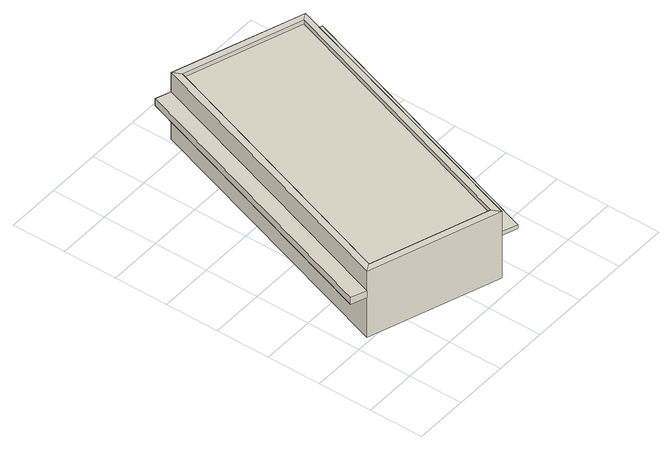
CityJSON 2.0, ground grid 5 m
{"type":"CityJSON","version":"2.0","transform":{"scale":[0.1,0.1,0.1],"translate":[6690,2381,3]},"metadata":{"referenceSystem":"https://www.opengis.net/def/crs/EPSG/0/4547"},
"CityObjects":{
"building1":{"type":"Building","geometry":[{"type":"MultiSurface","lod":"2","boundaries":[[[0,1,2,3]]]}]},
"building2":{"type":"Building","geometry":[{"type":"MultiSurface","lod":"2","boundaries":[[[4,5,6,7]]]}]},
"building3":{"type":"Building","geometry":[{"type":"MultiSurface","lod":"2","boundaries":[[[5,8,9,6]]]}]},
"building4":{"type":"Building","geometry":[{"type":"MultiSurface","lod":"2","boundaries":[[[8,10,11,9]]]}]},
"building5":{"type":"Building","geometry":[{"type":"MultiSurface","lod":"2","boundaries":[[[12,13,1,0]]]}]},
"building6":{"type":"Building","geometry":[{"type":"MultiSurface","lod":"2","boundaries":[[[1,13,14,2]]]}]},
"building7":{"type":"Building","geometry":[{"type":"MultiSurface","lod":"2","boundaries":[[[12,0,3,15]]]}]},
"building8":{"type":"Building","geometry":[{"type":"MultiSurface","lod":"2","boundaries":[[[16,17,5,4]]]}]},
"building9":{"type":"Building","geometry":[{"type":"MultiSurface","lod":"2","boundaries":[[[17,18,8,5]]]}]},
"building10":{"type":"Building","geometry":[{"type":"MultiSurface","lod":"2","boundaries":[[[18,19,10,8]]]}]},
"building11":{"type":"Building","geometry":[{"type":"MultiSurface","lod":"2","boundaries":[[[20,21,22,23]]]}]},
"building12":{"type":"Building","geometry":[{"type":"MultiSurface","lod":"2","boundaries":[[[24,11,10,19]]]}]},
"building13":{"type":"Building","geometry":[{"type":"MultiSurface","lod":"2","boundaries":[[[15,14,13,12]]]}]},
"building14":{"type":"Building","geometry":[{"type":"MultiSurface","lod":"2","boundaries":[[[9,11,24,25]]]}]},
"building15":{"type":"Building","geometry":[{"type":"MultiSurface","lod":"2","boundaries":[[[6,9,25,26]]]}]},
"building16":{"type":"Building","geometry":[{"type":"MultiSurface","lod":"2","boundaries":[[[7,6,26,27]]]}]},
"building17":{"type":"Building","geometry":[{"type":"MultiSurface","lod":"2","boundaries":[[[28,22,21,29]]]}]},
"building18":{"type":"Building","geometry":[{"type":"MultiSurface","lod":"2","boundaries":[[[23,30,31,20]]]}]},
"building19":{"type":"Building","geometry":[{"type":"MultiSurface","lod":"2","boundaries":[[[23,22,28,30]]]}]},
"building20":{"type":"Building","geometry":[{"type":"MultiSurface","lod":"2","boundaries":[[[25,24,19,18]]]}]},
"building21":{"type":"Building","geometry":[{"type":"MultiSurface","lod":"2","boundaries":[[[26,25,18,17]]]}]},
"building22":{"type":"Building","geometry":[{"type":"MultiSurface","lod":"2","boundaries":[[[27,26,17,16]]]}]},
"building23":{"type":"Building","geometry":[{"type":"MultiSurface","lod":"2","boundaries":[[[30,28,29,31]]]}]}
},
"vertices":[
[1,59,50],[1,59,57],[15,54,57],[15,54,50],
[15,54,8],[15,54,77],[134,14,77],[134,14,8],
[23,58,77],[130,22,77],
[23,58,73],[130,22,73],
[90,320,50],[90,320,57],
[104,315,57],
[104,315,50],
[104,315,8],[104,315,77],
[108,307,77],
[108,307,73],
[134,14,52],[134,14,56],[148,9,56],[148,9,52],
[215,271,73],
[215,271,77],
[222,275,77],
[222,275,8],
[237,270,56],[222,275,56],
[237,270,52],[222,275,52]
]}
